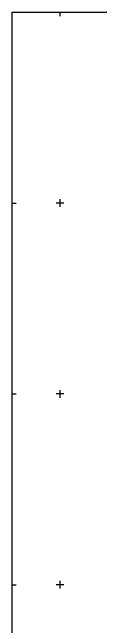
# Model space of a CAD drawing. Extents: x -743125 to -742188, y -1001500 to -1000750.
# Drawn here: x -742812.5 to -742789.3, y -1000911 to -1000750 of the extents above; entities that cross this region are included whole.
import ezdxf

# ---------------------------------------------------------------- set-up
doc = ezdxf.new("R2010")
doc.units = 0
doc.header["$MEASUREMENT"] = 0
doc.layers.add('57', color=7, linetype='CONTINUOUS')
doc.layers.add('60', color=7, linetype='CONTINUOUS')

msp = doc.modelspace()

# ---------------------------------------------------------------- linework, layer by layer
at = {"layer": '57', "color": 7, "linetype": 'Continuous'}
msp.add_lwpolyline([(-742500, -1000750), (-742500, -1001000), (-742812.5, -1001000), (-742812.5, -1000750)], close=True, dxfattribs=at)
at = {"layer": '60', "color": 7, "linetype": 'Continuous'}
for p, q in [((-742800, -1000750), (-742800, -1000751)), ((-742800, -1000799), (-742800, -1000801)), ((-742812.5, -1000800), (-742811.5, -1000800)), ((-742799, -1000800), (-742801, -1000800)), ((-742800, -1000849), (-742800, -1000851)), ((-742812.5, -1000850), (-742811.5, -1000850)), ((-742799, -1000850), (-742801, -1000850)), ((-742800, -1000899), (-742800, -1000901)), ((-742812.5, -1000900), (-742811.5, -1000900)), ((-742799, -1000900), (-742801, -1000900))]:
    msp.add_line(p, q, dxfattribs=at)

doc.saveas('drawing.dxf')
